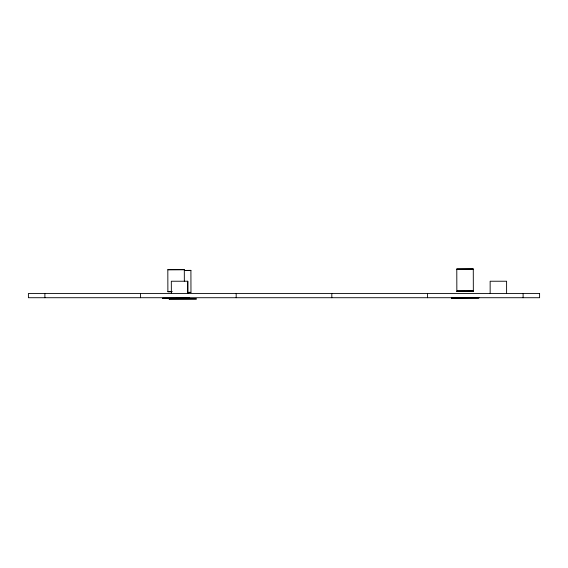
<?xml version="1.0" encoding="UTF-8"?>
<svg xmlns="http://www.w3.org/2000/svg" width="568" height="568" viewBox="0 0 568 568"><rect width="100%" height="100%" fill="white"/><g stroke="black" fill="none" stroke-linecap="round" stroke-linejoin="round"><path stroke-width="0.85" d="M167.879 291.711L172.005 291.682L167.879 291.711L167.823 269.722L184.309 269.679L184.344 281.11M190.912 270.389L184.799 270.425L190.912 270.389L190.969 292.378L188.555 292.399M473.336 291.377L456.85 291.419L456.786 269.012L473.279 268.969L473.336 291.377L465.093 291.419M456.85 291.419L465.093 291.377M455.437 297.568L451.411 297.604L478.895 297.533L458.284 297.618M176.186 298.243L189.932 298.243L162.448 298.314L176.186 298.314M188.555 292.364L190.969 292.378M473.279 268.969L456.786 269.012M184.309 269.679L167.823 269.722M523.107 293.493L523.107 297.717M506.599 293.493L506.599 281.231L490.149 281.231L490.149 293.493M427.463 293.493L427.463 297.717M331.818 293.493L331.818 297.717M236.181 293.493L236.181 297.717M187.809 293.493L187.809 281.231L171.316 281.231L171.38 293.493M187.745 281.231L187.745 293.493M140.566 293.493L140.566 297.717M44.893 293.493L44.893 297.717M169.477 299.016L169.044 299.024L196.521 298.953L169.477 299.016M457.07 269.431L473.279 269.388L457.07 269.431M457.126 290.993L473.336 290.958L457.126 290.993M451.88 298.015L451.411 298.03L478.895 297.951L451.88 298.015M539.6 293.493L28.4 293.493L28.4 297.717L539.6 297.717L539.6 293.493"/></g></svg>
